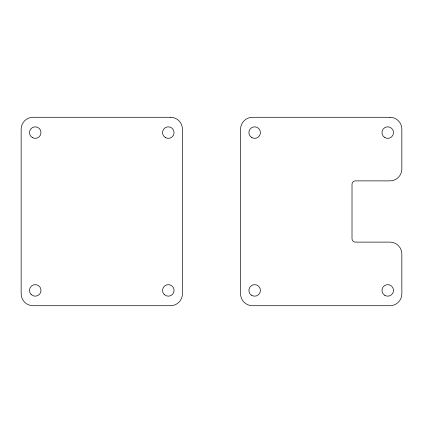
<?xml version="1.0" encoding="UTF-8"?>
<svg xmlns="http://www.w3.org/2000/svg" width="423" height="423" viewBox="0 0 423 423"><rect width="100%" height="100%" fill="white"/><g stroke="black" fill="none" stroke-linecap="round" stroke-linejoin="round"><path stroke-width="0.63" d="M170.517 117.282L33.057 117.282A11.907 11.907 0 0 0 21.15 129.189L21.15 293.811A11.907 11.907 0 0 0 33.057 305.718L170.517 305.718A11.907 11.907 0 0 0 182.424 293.811L182.424 129.189A11.907 11.907 0 0 0 170.517 117.282M389.943 117.282L252.483 117.282A11.907 11.907 0 0 0 240.576 129.189L240.576 293.811A11.907 11.907 0 0 0 252.483 305.718L389.943 305.718A11.907 11.907 0 0 0 401.85 293.811L401.85 254.022A11.907 11.907 0 0 0 389.943 242.12L355.415 242.12A3.4 3.4 0 0 1 352.01 238.715L352.01 184.285A3.4 3.4 0 0 1 355.415 180.88L389.943 180.88A11.907 11.907 0 0 0 401.85 168.978L401.85 129.189A11.907 11.907 0 0 0 389.943 117.282M32.344 137.602A5.785 5.785 0 0 0 41.015 132.589A5.785 5.785 0 0 0 32.344 127.582A5.785 5.785 0 0 0 32.344 137.602M165.414 137.602A5.785 5.785 0 0 0 174.091 132.589A5.785 5.785 0 0 0 165.414 127.582A5.785 5.785 0 0 0 165.414 137.602M164.214 294.498A5.785 5.785 0 0 0 173.89 291.907A5.785 5.785 0 0 0 166.81 284.822A5.785 5.785 0 0 0 164.214 294.498M31.143 294.498A5.785 5.785 0 0 0 40.82 291.907A5.785 5.785 0 0 0 33.74 284.822A5.785 5.785 0 0 0 31.143 294.498M251.77 137.602A5.785 5.785 0 0 0 260.446 132.589A5.785 5.785 0 0 0 251.77 127.582A5.785 5.785 0 0 0 251.77 137.602M384.84 137.602A5.785 5.785 0 0 0 393.517 132.589A5.785 5.785 0 0 0 384.84 127.582A5.785 5.785 0 0 0 384.84 137.602M384.84 295.418A5.785 5.785 0 0 0 393.517 290.411A5.785 5.785 0 0 0 384.84 285.398A5.785 5.785 0 0 0 384.84 295.418M251.77 295.418A5.785 5.785 0 0 0 260.446 290.411A5.785 5.785 0 0 0 251.77 285.398A5.785 5.785 0 0 0 251.77 295.418"/></g></svg>
